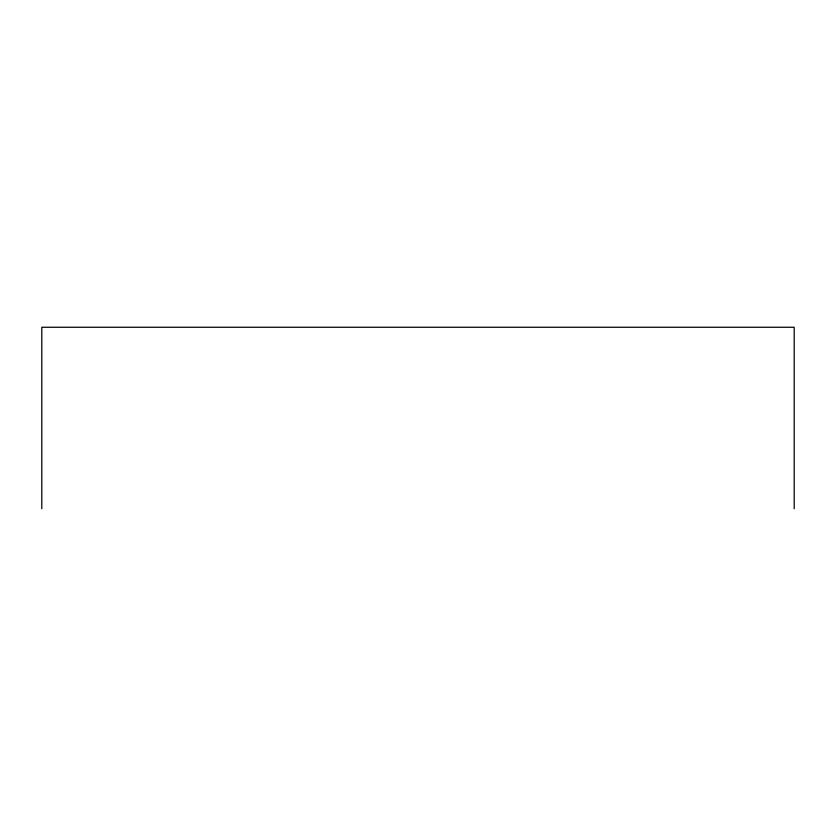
<?xml version="1.0" encoding="UTF-8"?>
<svg xmlns="http://www.w3.org/2000/svg" width="836" height="836" viewBox="0 0 836 836"><rect width="100%" height="100%" fill="white"/><g stroke="black" fill="none" stroke-linecap="round" stroke-linejoin="round"><path stroke-width="1.25" d="M794.2 508.737L794.2 327.263L41.8 327.263L41.8 508.737"/></g></svg>
